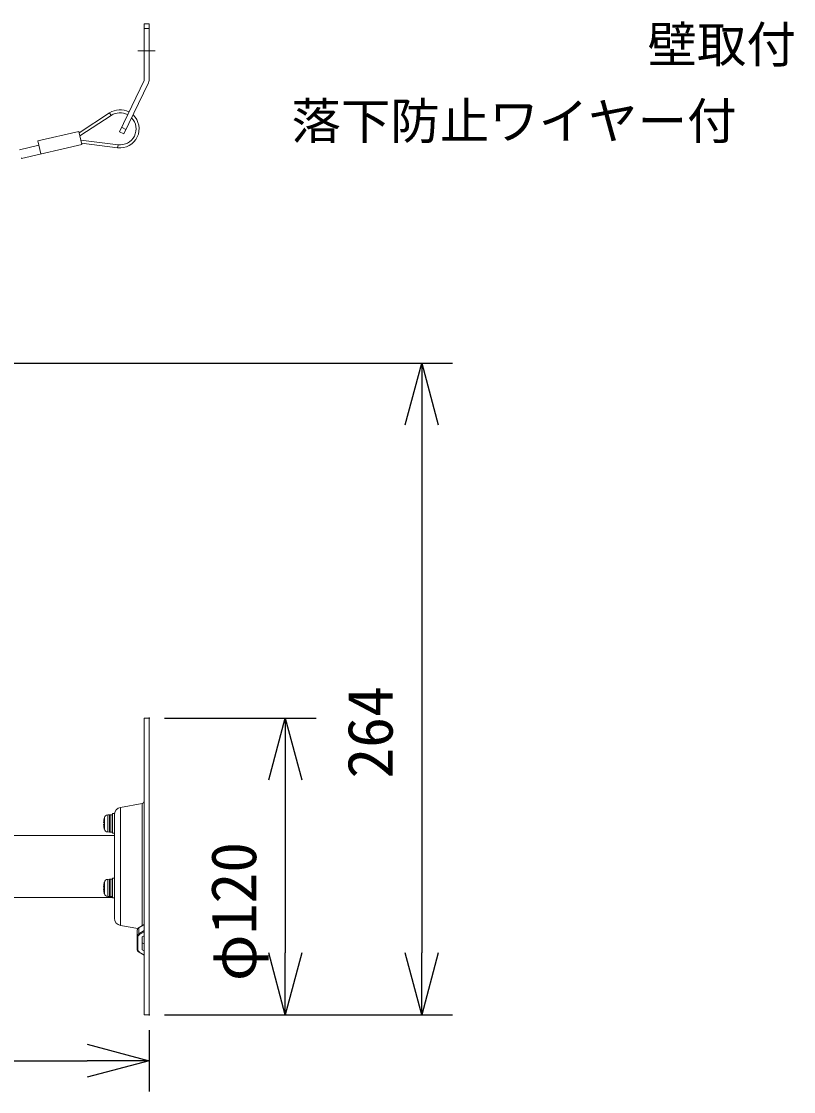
# Model space of a CAD drawing. Units: millimetres, scale not verified. Extents: x -62 to 63, y -56 to 57.
# Drawn here: x 30.23 to 61.45, y 4.48 to 47.78 of the extents above; entities that cross this region are included whole.
import ezdxf
from ezdxf.enums import TextEntityAlignment as Align

# ---------------------------------------------------------------- set-up
doc = ezdxf.new("R2010")
doc.units = ezdxf.units.MM
doc.header["$LTSCALE"] = 0.125
doc.header["$PDMODE"] = 32
doc.header["$PDSIZE"] = 0.025
for name, color, linetype in [('0-0_0', 7, 'Continuous'), ('0-1_DEFPOINTS', 7, 'Continuous'), ('0-4_TOUROKU', 7, 'Continuous'), ('0-6_SUNPO', 7, 'Continuous')]:
    doc.layers.add(name, color=color, linetype=linetype)
doc.layers.add('0-5_GAIKEI', color=1, linetype='Continuous', lineweight=18)
doc.styles.add('ＭＳ ゴシック', font='')
doc.styles.get('ＭＳ ゴシック').set_extended_font_data('MS Gothic')

# ---------------------------------------------------------------- blocks, each defined once
blk = doc.blocks.new('_OPEN30')
at = {"layer": '0-0_0'}
blk.add_line((0, 0), (-1, 0), dxfattribs=at)
blk.add_lwpolyline([(-1, 0.26795), (0, 0), (-1, -0.26795)], dxfattribs=at)
blk = doc.blocks.new('D1')
at = {"layer": '0-1_DEFPOINTS'}
for p in [(21.7643, 95.6347), (47.7528, 69.4654), (47.7528, 67.6055)]:
    blk.add_point(p, dxfattribs=at)
at = {"layer": '0-6_SUNPO'}
for p, q in [((21.7643, 95.0097), (21.7643, 66.3555)), ((47.7528, 68.8404), (47.7528, 66.3555)), ((24.2643, 67.6055), (45.2528, 67.6055))]:
    blk.add_line(p, q, dxfattribs=at)
at = {"layer": '0-6_SUNPO', "xscale": 2.5, "yscale": 2.5, "rotation": 180}
blk.add_blockref('_OPEN30', (21.7643, 67.6055), dxfattribs=at)
at = {"layer": '0-6_SUNPO', "xscale": 2.5, "yscale": 2.5}
blk.add_blockref('_OPEN30', (47.7528, 67.6055), dxfattribs=at)
at = {"layer": '0-6_SUNPO', "style": 'ＭＳ ゴシック'}
blk.add_text('260', height=1.833, dxfattribs=at).set_placement((31.1872, 68.2305), align=Align.BOTTOM_LEFT)
blk = doc.blocks.new('D2')
at = {"layer": '0-1_DEFPOINTS'}
for p in [(47.7528, 81.4654), (47.7528, 69.4654), (53.2593, 69.4654)]:
    blk.add_point(p, dxfattribs=at)
at = {"layer": '0-6_SUNPO'}
for p, q in [((48.3778, 81.4654), (54.5093, 81.4654)), ((53.2593, 78.9654), (53.2593, 71.9654)), ((48.3778, 69.4654), (54.5093, 69.4654))]:
    blk.add_line(p, q, dxfattribs=at)
at = {"layer": '0-6_SUNPO', "xscale": 2.5, "yscale": 2.5}
for p, rotation in [((53.2593, 81.4654), 90), ((53.2593, 69.4654), 270)]:
    blk.add_blockref('_OPEN30', p, dxfattribs=dict(at, rotation=rotation))
at = {"layer": '0-6_SUNPO', "style": 'ＭＳ ゴシック'}
blk.add_text('φ120', height=1.833, rotation=90, dxfattribs=at).set_placement((52.6343, 70.8225), align=Align.BOTTOM_LEFT)
blk = doc.blocks.new('D6')
at = {"layer": '0-1_DEFPOINTS'}
for p in [(25.0528, 95.8354), (47.7528, 69.4654), (58.7777, 69.4654)]:
    blk.add_point(p, dxfattribs=at)
at = {"layer": '0-6_SUNPO'}
for p, q in [((25.6778, 95.8354), (60.0277, 95.8354)), ((58.7777, 93.3354), (58.7777, 71.9654)), ((48.3778, 69.4654), (60.0277, 69.4654))]:
    blk.add_line(p, q, dxfattribs=at)
at = {"layer": '0-6_SUNPO', "xscale": 2.5, "yscale": 2.5}
for p, rotation in [((58.7777, 95.8354), 90), ((58.7777, 69.4654), 270)]:
    blk.add_blockref('_OPEN30', p, dxfattribs=dict(at, rotation=rotation))
at = {"layer": '0-6_SUNPO', "style": 'ＭＳ ゴシック'}
blk.add_text('264', height=1.833, rotation=90, dxfattribs=at).set_placement((58.1527, 79.0194), align=Align.BOTTOM_LEFT)

msp = doc.modelspace()

# ---------------------------------------------------------------- linework, layer by layer
at = {"layer": '0-5_GAIKEI'}
for p, q in [((35.392, 47.6919), (35.192, 47.6919)), ((35.192, 47.6919), (35.192, 45.3965)), ((35.392, 45.3965), (35.392, 47.6919)), ((35.392, 47.4919), (35.192, 47.4919)), ((34.191, 43.3211), (35.19, 45.3878)), ((34.3711, 43.2341), (35.3701, 45.3007)), ((32.5614, 43.2721), (33.794, 44.0816)), ((32.5903, 43.1475), (33.8599, 43.9812)), ((33.794, 44.0816), (33.8599, 43.9812)), ((32.5483, 43.3289), (30.8921, 42.9456)), ((32.6701, 42.8028), (32.5483, 43.3289)), ((34.191, 43.3211), (34.3711, 43.2341)), ((34.2781, 43.5012), (34.4581, 43.4142)), ((31.0138, 42.4195), (30.8921, 42.9456)), ((32.6281, 42.9842), (34.1349, 42.7931)), ((30.9327, 42.7702), (30.1533, 42.5898)), ((30.2344, 42.2391), (32.6701, 42.8028)), ((32.6569, 42.8596), (34.1198, 42.674)), ((34.1198, 42.674), (34.1349, 42.7931)), ((30.2295, 42.2605), (30.2344, 42.2391)), ((35.1094, 11.1941), (35.1094, 16.1367)), ((33.7201, 15.6771), (33.791, 15.6808)), ((33.7201, 15.6771), (33.7201, 14.9867)), ((33.791, 14.983), (33.791, 15.6808)), ((33.792, 15.6808), (33.791, 15.6808)), ((33.812, 15.6719), (33.812, 14.9919)), ((33.822, 15.6819), (33.822, 14.9819)), ((33.902, 15.6819), (33.822, 15.6819)), ((33.902, 14.9819), (33.902, 15.6819)), ((33.912, 14.9319), (33.912, 15.7319)), ((33.992, 15.7319), (33.912, 15.7319)), ((34.2399, 15.9834), (34.2399, 11.2003)), ((33.5757, 15.5369), (33.5764, 15.5369)), ((33.5831, 15.5663), (33.5831, 15.0974)), ((33.5764, 15.1269), (33.5757, 15.1269)), ((33.7201, 14.9867), (33.791, 14.983)), ((33.792, 14.983), (33.791, 14.983)), ((33.902, 14.9819), (33.822, 14.9819)), ((33.992, 14.9319), (33.912, 14.9319)), ((33.7201, 13.0671), (33.791, 13.0708)), ((33.7201, 13.0671), (33.7201, 12.3767)), ((33.791, 12.373), (33.791, 13.0708)), ((33.792, 13.0708), (33.791, 13.0708)), ((33.812, 13.0619), (33.812, 12.3819)), ((33.822, 13.0719), (33.822, 12.3719)), ((33.902, 13.0719), (33.822, 13.0719)), ((33.902, 12.3719), (33.902, 13.0719)), ((33.912, 12.3219), (33.912, 13.1219)), ((33.992, 13.1219), (33.912, 13.1219)), ((33.5757, 12.9269), (33.5764, 12.9269)), ((33.5831, 12.9563), (33.5831, 12.4874)), ((33.5764, 12.5169), (33.5757, 12.5169)), ((33.7201, 12.3767), (33.791, 12.373)), ((33.792, 12.3729), (33.791, 12.373)), ((33.902, 12.3719), (33.822, 12.3719)), ((33.992, 12.3219), (33.912, 12.3219)), ((34.912, 10.2402), (34.912, 11.0039)), ((35.192, 11.236), (34.9835, 11.1122)), ((34.9874, 11.1217), (35.192, 11.2432)), ((35.192, 10.9466), (35.0027, 10.8343)), ((34.942, 10.219), (34.942, 10.7422)), ((35.112, 10.7422), (35.192, 10.7897)), ((35.112, 10.7422), (35.112, 10.219)), ((35.192, 10.4543), (35.112, 10.5018)), ((35.192, 10.4806), (35.1921, 10.4796)), ((35.0027, 10.1269), (35.192, 10.0146)), ((35.192, 10.1715), (35.112, 10.219)), ((35.192, 9.9856), (35.1921, 9.9845))]:
    msp.add_line(p, q, dxfattribs=at)
at = {"layer": '0-5_GAIKEI', "color": 3}
msp.add_line((34.942, 46.5919), (35.642, 46.5919), dxfattribs=at)
at = {"layer": '0-5_GAIKEI', "color": 7}
for p, q in [((35.192, 19.5919), (35.192, 7.5919)), ((35.192, 19.5919), (35.392, 19.5919)), ((35.392, 7.5919), (35.392, 19.5919)), ((35.1094, 16.1367), (34.2399, 15.9834)), ((33.992, 15.7319), (33.992, 11.4958)), ((33.992, 14.8419), (19.442, 14.8419)), ((33.912, 12.3419), (19.442, 12.3419)), ((34.9373, 11.0774), (34.2399, 11.2003)), ((35.192, 7.5919), (35.392, 7.5919))]:
    msp.add_line(p, q, dxfattribs=at)
at = {"layer": '0-5_GAIKEI'}
for points in [[(33.5567, 15.4169), (33.5548, 15.3839), (33.5551, 15.372), (33.5557, 15.3685), (33.5561, 15.3675), (33.5564, 15.3671), (33.5567, 15.3669), (33.5764, 15.3669)], [(33.5567, 15.2469), (33.5548, 15.2798), (33.5551, 15.2917), (33.5559, 15.2959)], [(33.5567, 15.3669), (33.5565, 15.367), (33.5563, 15.3671), (33.556, 15.3677), (33.5556, 15.369), (33.555, 15.3736), (33.5557, 15.4036), (33.5567, 15.4169)], [(33.5764, 15.2969), (33.5567, 15.2969), (33.5565, 15.2968), (33.5563, 15.2966), (33.556, 15.2961), (33.5556, 15.2947), (33.555, 15.2902), (33.5557, 15.2602), (33.5567, 15.2469)], [(33.5567, 12.8069), (33.5548, 12.7739), (33.5551, 12.762), (33.5557, 12.7585), (33.5561, 12.7575), (33.5564, 12.7571), (33.5567, 12.7569), (33.5764, 12.7569)], [(33.5567, 12.6369), (33.5548, 12.6699), (33.5551, 12.6817), (33.5557, 12.6852), (33.5561, 12.6863), (33.5564, 12.6867), (33.5567, 12.6869)], [(33.5567, 12.7569), (33.5565, 12.757), (33.5563, 12.7571), (33.556, 12.7577), (33.5556, 12.759), (33.555, 12.7636), (33.5557, 12.7936), (33.5567, 12.8069)], [(33.5764, 12.6869), (33.5567, 12.6869), (33.5565, 12.6868), (33.5563, 12.6866), (33.556, 12.6861), (33.5556, 12.6847), (33.555, 12.6802), (33.5557, 12.6502), (33.5567, 12.6369)], [(34.9874, 11.1217), (34.9625, 11.1041), (34.942, 11.0835), (34.9267, 11.0608), (34.9158, 11.033), (34.912, 11.0039)], [(34.9835, 11.1122), (34.9534, 11.0899), (34.9308, 11.0636), (34.9168, 11.0345), (34.912, 11.0039)], [(34.9835, 10.8718), (34.9534, 10.8495), (34.9308, 10.8232), (34.9168, 10.7941), (34.912, 10.7634)], [(35.0027, 10.8343), (34.9772, 10.8154), (34.958, 10.793), (34.9461, 10.7682), (34.942, 10.7422)], [(34.9874, 11.1217), (34.9853, 11.1196), (34.9839, 11.1164), (34.9835, 11.1122)], [(34.9835, 11.1122), (34.9835, 10.8718), (35.192, 10.9956)], [(34.9835, 10.8718), (34.9838, 10.8673), (34.9849, 10.8624), (34.9867, 10.8572), (34.9891, 10.852), (34.992, 10.8469), (34.9954, 10.8421), (34.999, 10.8379), (35.0028, 10.8343)], [(34.912, 10.7634), (34.9126, 10.7593), (34.9143, 10.7553), (34.9171, 10.7517), (34.9208, 10.7484), (34.9254, 10.7458), (34.9306, 10.7438), (34.9362, 10.7426), (34.942, 10.7422)], [(34.912, 10.2402), (34.9126, 10.236), (34.9143, 10.2321), (34.9171, 10.2284), (34.9208, 10.2252), (34.9254, 10.2226), (34.9306, 10.2206), (34.9362, 10.2194), (34.942, 10.219)], [(35.192, 10.0009), (34.9874, 10.1223), (34.9625, 10.14), (34.942, 10.1605), (34.9267, 10.1832), (34.9158, 10.211), (34.912, 10.2402)], [(34.942, 10.219), (34.9461, 10.193), (34.958, 10.1682), (34.9772, 10.1458), (35.0027, 10.1269)], [(34.9874, 10.1223), (34.9898, 10.1215), (34.9927, 10.1215), (34.9958, 10.1225), (34.9992, 10.1243), (35.0027, 10.1269)]]:
    msp.add_lwpolyline(points, dxfattribs=at)
for centre, radius, start, end in [((35.172, 45.3965), 0.02, 334.20001, 360), ((35.172, 45.3965), 0.22, 334.20001, 0.00001), ((34.2167, 43.4379), 0.77, 62.13627, 123.29211), ((34.2167, 43.4379), 0.65, 61.75499, 123.29211), ((34.2167, 43.4379), 0.77, 262.77215, 46.99804), ((34.2167, 43.4379), 0.65, 262.77215, 43.69196), ((33.7279, 15.5273), 0.15, 93, 164.89936), ((33.792, 15.6608), 0.02, 0, 90), ((33.822, 15.6719), 0.01, 90, 179.99999), ((33.902, 15.6719), 0.01, 0, 90), ((34.452, 15.3319), 0.8993, 166.82357, 174.57653), ((34.452, 15.3319), 0.8993, 185.42347, 193.17643), ((34.452, 15.3319), 0.9, 164.89936, 166.83372), ((34.452, 15.3319), 0.8763, 177.71107, 182.28893), ((34.452, 15.3319), 0.9, 193.16628, 195.10064), ((33.7279, 15.1365), 0.15, 195.10064, 267), ((33.792, 15.0029), 0.02, 270, 0), ((33.822, 14.9919), 0.01, 179.99999, 270), ((33.902, 14.9919), 0.01, 270, 0), ((33.7279, 12.9173), 0.15, 93, 164.89936), ((33.792, 13.0508), 0.02, 0, 90), ((33.822, 13.0619), 0.01, 90, 180), ((33.902, 13.0619), 0.01, 0, 90), ((34.452, 12.7219), 0.8993, 166.82357, 174.57653), ((34.452, 12.7219), 0.8993, 185.42347, 193.17643), ((34.452, 12.7219), 0.9, 164.89936, 166.83372), ((34.452, 12.7219), 0.8763, 177.71107, 182.28893), ((34.452, 12.7219), 0.9, 193.16628, 195.10064), ((33.7279, 12.5265), 0.15, 195.10064, 267), ((33.792, 12.3929), 0.02, 270, 0), ((33.822, 12.3819), 0.01, 179.99999, 270), ((33.902, 12.3819), 0.01, 270, 0)]:
    msp.add_arc(centre, radius, start, end, dxfattribs=at)
at = {"layer": '0-5_GAIKEI', "color": 7}
for centre, radius, start, end in [((35.092, 16.2352), 0.1, 280, 0), ((34.292, 15.688), 0.3, 100, 179.797), ((34.292, 11.4958), 0.3, 179.99999, 260)]:
    msp.add_arc(centre, radius, start, end, dxfattribs=at)

# ---------------------------------------------------------------- block references
at = {"layer": '0-6_SUNPO'}
for name in ['D6', 'D1', 'D2']:
    msp.add_blockref(name, (-12.3608, -61.8735), dxfattribs=at)

# ---------------------------------------------------------------- texts
at = {"layer": '0-4_TOUROKU', "style": 'ＭＳ ゴシック'}
for s, p in [('壁取付', (55.547, 45.6766)), ('落下防止ワイヤー付', (41.147, 42.583))]:
    msp.add_text(s, height=1.466, dxfattribs=at).set_placement(p, align=Align.BOTTOM_LEFT)

doc.saveas('drawing.dxf')
